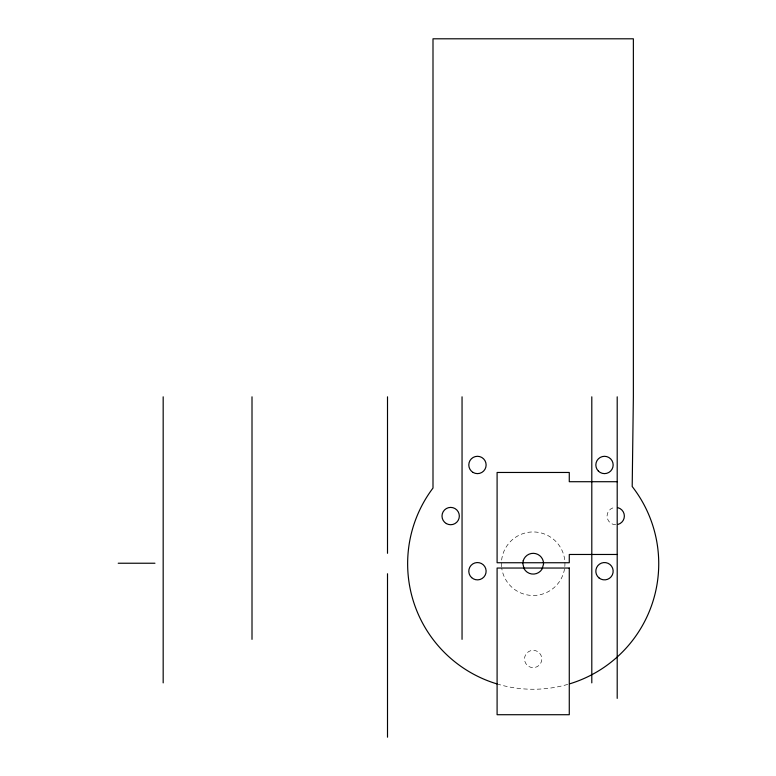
<?xml version="1.0" encoding="UTF-8"?>
<svg xmlns="http://www.w3.org/2000/svg" width="776" height="776" viewBox="0 0 776 776"><rect width="100%" height="100%" fill="white"/><g stroke="black" fill="none" stroke-linecap="round" stroke-linejoin="round"><path stroke-width="0.58" stroke-dasharray="3.88 2.91" d="M567.741 684.403A125.547 125.547 0 0 1 498.211 684.287M615.707 524.731A8.662 8.662 0 0 1 607.036 516.069A8.662 8.662 0 0 1 615.698 507.407M564.53 568.847A31.758 31.758 0 0 1 501.723 568.022M501.577 566.849A31.758 31.758 0 0 1 533.597 531.948A31.758 31.758 0 0 1 564.695 567.683M528.854 666.487A8.662 8.662 0 0 0 541.842 658.989A8.662 8.662 0 0 0 528.854 651.481A8.662 8.662 0 0 0 528.854 666.487"/><path stroke-width="1.16" d="M617.201 481.712L569.274 481.712L569.274 472.468L497.096 472.468L497.096 562.745L569.274 562.745L569.274 554.471L617.201 554.471M118.214 563.231L154.957 563.231M617.201 396.817L617.201 698.39M591.797 396.817L591.797 682.89M462.05 396.817L462.05 639.356M387.505 396.817L387.505 553.307M387.505 573.745L387.505 737.2M252.006 396.817L252.006 639.356M163.173 396.817L163.173 682.89M570.011 683.734A125.547 125.547 0 0 0 632.197 486.513L633.371 396.817L633.371 38.8L432.998 38.8L432.998 488.046A125.547 125.547 0 0 0 497.077 683.947M617.938 507.698A8.662 8.662 0 0 1 617.948 524.43M523.228 560.718L522.791 563.395L524.033 568.633A10.398 10.398 0 0 0 542.026 569.167L543.578 564.016L543.297 561.31A10.398 10.398 0 0 0 523.228 560.718M569.274 568.042L497.096 568.042L497.096 714.715L569.274 714.715L569.274 568.042M473.127 472.468A8.662 8.662 0 0 0 486.125 464.96A8.662 8.662 0 0 0 473.127 457.462A8.662 8.662 0 0 0 473.127 472.468M598.374 471.09A8.662 8.662 0 0 0 612.865 467.2A8.662 8.662 0 0 0 602.263 456.598A8.662 8.662 0 0 0 598.374 471.09M446.336 523.567A8.662 8.662 0 0 0 459.334 516.069A8.662 8.662 0 0 0 446.336 508.561A8.662 8.662 0 0 0 446.336 523.567M598.985 577.897A8.662 8.662 0 0 0 613.04 572.649A8.662 8.662 0 0 0 601.468 563.095A8.662 8.662 0 0 0 598.985 577.897M471.624 577.616A8.662 8.662 0 0 0 485.921 573.066A8.662 8.662 0 0 0 474.834 562.959A8.662 8.662 0 0 0 471.624 577.616"/></g></svg>
